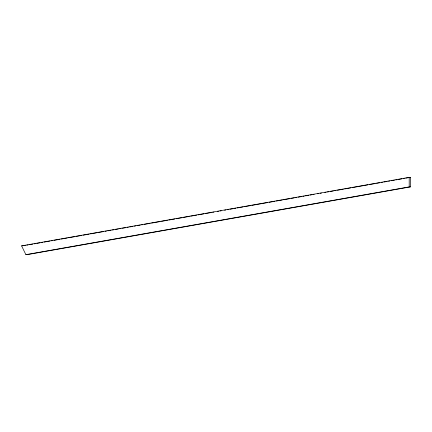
<?xml version="1.0" encoding="UTF-8"?>
<svg xmlns="http://www.w3.org/2000/svg" width="432" height="432" viewBox="0 0 432 432"><rect width="100%" height="100%" fill="white"/><g stroke="black" fill="none" stroke-linecap="round" stroke-linejoin="round"><path stroke-width="0.65" d="M25.877 254.653L409.196 186.894L409.196 177.347L410.4 177.347L410.4 186.894L27.092 254.653L25.877 254.653L21.6 245.867L409.196 177.347M25.472 245.398L21.6 245.867M26.8 245.16L28.123 244.928M29.452 244.69L32.773 244.107M34.101 243.869L35.424 243.637M36.752 243.4L40.073 242.816M41.396 242.579L42.725 242.347M44.053 242.109L50.026 241.056M51.354 240.818L52.682 240.586M54.011 240.349L59.983 239.296M61.312 239.058L67.284 238.005M68.607 237.767L74.585 236.714M75.908 236.477L81.886 235.424M83.209 235.186L89.181 234.133M90.509 233.896L96.482 232.843M97.81 232.605L103.783 231.552M105.111 231.314L106.439 231.082M107.768 230.85L111.083 230.261M112.412 230.024L113.74 229.792M115.069 229.559L118.384 228.971M119.713 228.733L121.041 228.501M122.369 228.269L125.685 227.68M127.013 227.448L128.342 227.21M129.665 226.978L132.986 226.39M134.314 226.157L135.643 225.92M136.966 225.688L140.287 225.099M141.615 224.867L142.938 224.629M144.266 224.397L150.239 223.339M151.567 223.106L160.196 221.578M161.525 221.346L167.497 220.288M168.826 220.055L174.798 218.997M176.126 218.765L182.099 217.706M183.427 217.474L189.4 216.416M190.723 216.184L196.7 215.125M198.023 214.893L203.996 213.835M205.324 213.602L211.297 212.544M212.625 212.312L213.953 212.074M217.274 211.491L218.597 211.253M219.926 211.021L221.254 210.784M224.57 210.2L225.898 209.963M227.227 209.731L228.555 209.493M229.883 209.261L233.199 208.672M234.527 208.44L235.856 208.202M237.184 207.97L243.157 206.912M244.48 206.68L250.457 205.621M251.78 205.389L267.71 202.576M269.039 202.338L275.011 201.285M276.34 201.047L282.312 199.994M283.64 199.757L289.613 198.704M290.941 198.466L294.257 197.878M295.585 197.645L296.914 197.413M298.242 197.176L301.558 196.587M302.886 196.355L304.214 196.123M305.537 195.885L308.858 195.302M310.187 195.064L311.515 194.832M312.838 194.594L314.167 194.362M317.488 193.774L318.816 193.541M320.139 193.304L321.467 193.072M324.788 192.483L326.111 192.251M327.44 192.013L328.768 191.781M330.097 191.543L333.412 190.96M334.741 190.723L336.069 190.49M337.397 190.253L343.37 189.2M344.698 188.962L350.671 187.909M351.999 187.672L367.924 184.858M369.252 184.621L375.224 183.568M376.553 183.33L379.874 182.747M381.197 182.509L382.525 182.277M383.854 182.039L387.169 181.456M388.498 181.219L389.826 180.986M391.154 180.749L394.47 180.166M395.798 179.928L397.127 179.696M398.455 179.458L401.771 178.875M403.099 178.637L404.428 178.405M405.756 178.168L410.4 177.347M409.196 186.894L410.4 186.894"/></g></svg>
